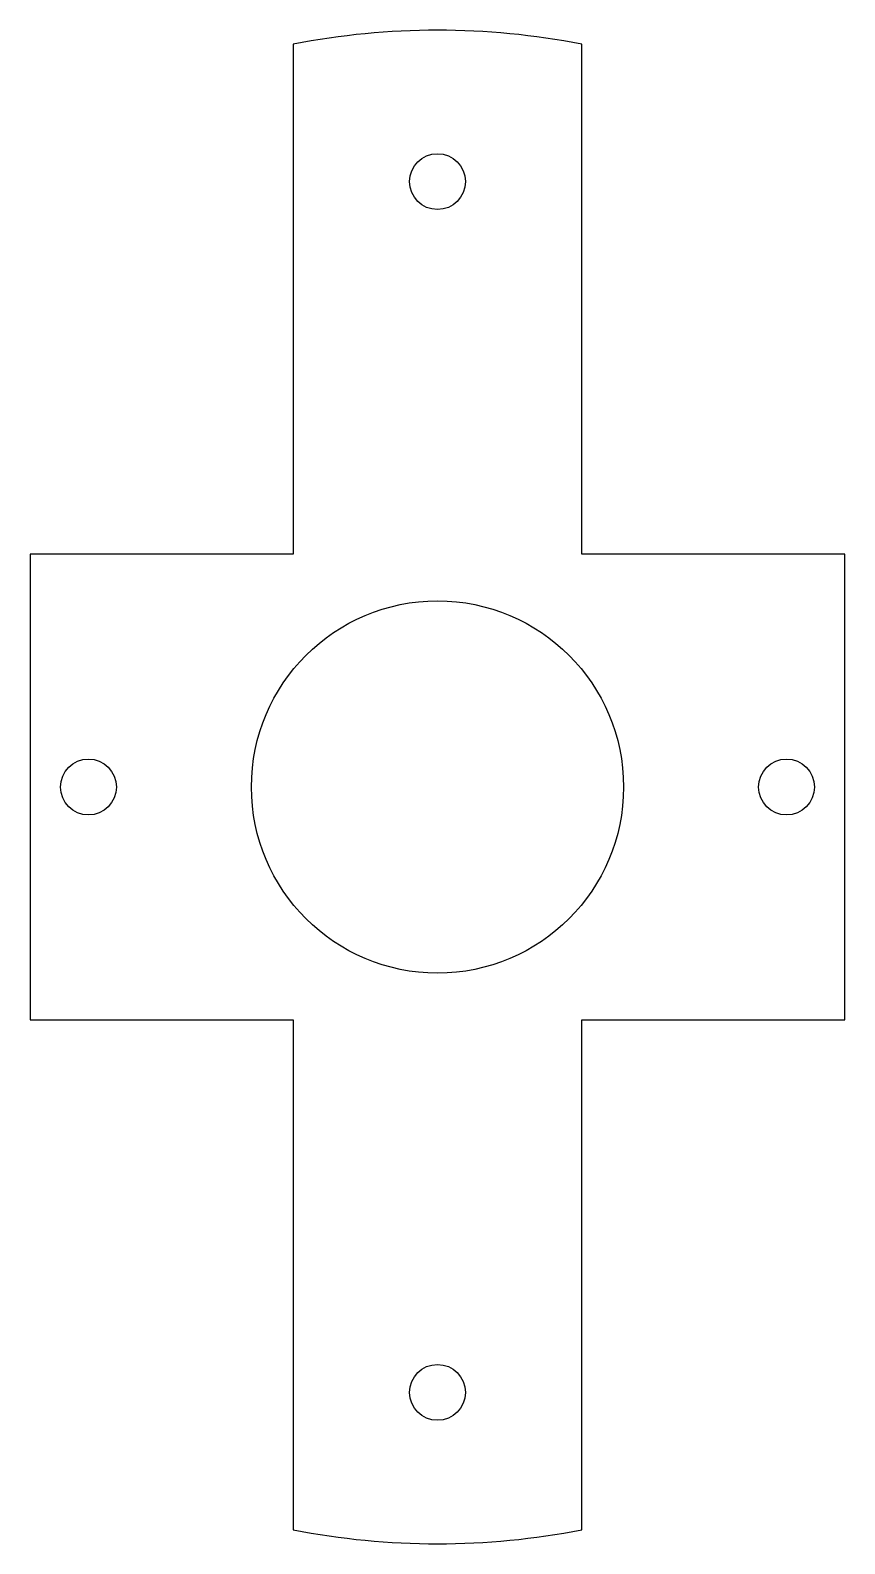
# Model space of a CAD drawing. Header units: millimetres. Extents: x -35 to 35, y -65 to 65.
import ezdxf

# ---------------------------------------------------------------- set-up
doc = ezdxf.new("R2010")
doc.units = ezdxf.units.MM

msp = doc.modelspace()

# ---------------------------------------------------------------- linework, layer by layer
at = {"color": 7, "linetype": 'Continuous', "lineweight": 25}
for p, q in [((-12.4, 63.81), (-12.4, 20)), ((12.4, 20), (12.4, 63.81)), ((-12.4, 20), (-35, 20)), ((-35, 20), (-35, -20)), ((35, 20), (12.4, 20)), ((35, -20), (35, 20)), ((-35, -20), (-12.4, -20)), ((-12.4, -20), (-12.4, -63.81)), ((12.4, -63.81), (12.4, -20)), ((12.4, -20), (35, -20))]:
    msp.add_line(p, q, dxfattribs=at)
for centre, radius in [((0, 52), 2.4), ((0, 0), 15.99), ((-30, 0), 2.4), ((30, 0), 2.4), ((0, -52), 2.4)]:
    msp.add_circle(centre, radius, dxfattribs=at)
for start, end in [(79.0023, 100.9977), (259.0023, 280.9977)]:
    msp.add_arc((0, 0), 65, start, end, dxfattribs=at)

doc.saveas('drawing.dxf')
